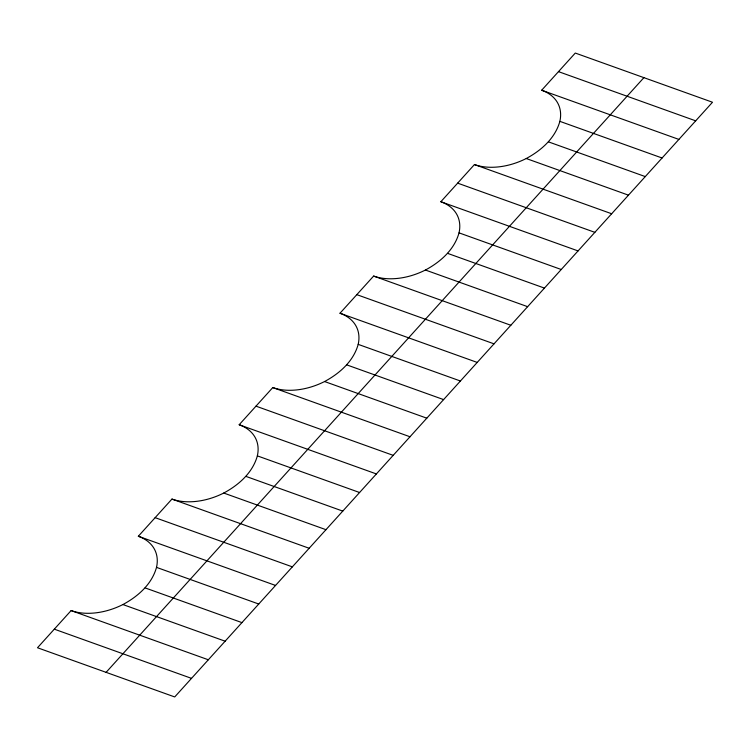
<?xml version="1.0" encoding="UTF-8"?>
<svg xmlns="http://www.w3.org/2000/svg" width="750" height="750" viewBox="0 0 750 750"><rect width="100%" height="100%" fill="white"/><g stroke="black" fill="none" stroke-linecap="round" stroke-linejoin="round"><path stroke-width="1.12" d="M559.866 121.35C555.178 138.253 541.228 150.488 526.247 158.522A55.331 35.934 -24.3 0 1 474.45 164.559L440.841 201.731A55.331 35.934 -24.3 0 1 459.028 232.856C454.35 249.759 440.391 261.994 425.419 270.028A55.331 35.934 -24.3 0 1 373.622 276.066L340.003 313.238A55.331 35.934 -24.3 0 1 358.191 344.363C353.512 361.266 339.562 373.5 324.581 381.534A55.331 35.934 -24.3 0 1 272.784 387.572L239.175 424.744A55.331 35.934 -24.3 0 1 257.353 455.869C252.675 472.772 238.725 485.006 223.744 493.041A55.331 35.934 -24.3 0 1 171.947 499.078L138.338 536.25A55.331 35.934 -24.3 0 1 156.516 567.375C151.838 584.278 137.888 596.512 122.906 604.547A55.331 35.934 -24.3 0 1 71.109 610.584L37.5 647.756L174.713 696.947L712.5 102.244L575.288 53.053L541.678 90.225A55.331 35.934 -24.3 0 1 559.866 121.35L662.081 157.997M106.106 672.347L643.894 77.653M558.478 71.634L695.691 120.834M541.678 90.225L678.891 139.416M548.466 141.872L645.272 176.588M526.247 158.522L628.472 195.169M474.45 164.559L611.663 213.75M457.65 183.141L594.862 232.341M440.841 201.731L578.053 250.922M459.028 232.856L561.244 269.503M447.638 253.378L544.444 288.094M425.419 270.028L527.634 306.675M373.622 276.066L510.825 325.256M356.812 294.647L494.025 343.847M340.003 313.238L477.216 362.428M358.191 344.363L460.416 381.009M346.8 364.894L443.606 399.6M324.581 381.534L426.797 418.181M272.784 387.572L409.997 436.762M255.975 406.153L393.188 455.353M239.175 424.744L376.378 473.934M257.353 455.869L359.578 492.516M245.963 476.4L342.769 511.106M223.744 493.041L325.969 529.688M171.947 499.078L309.159 548.269M155.137 517.659L292.35 566.859M138.338 536.25L275.55 585.441M156.516 567.375L258.741 604.022M145.125 587.906L241.931 622.612M122.906 604.547L225.131 641.194M71.109 610.584L208.322 659.775M54.309 629.166L191.522 678.366"/></g></svg>
